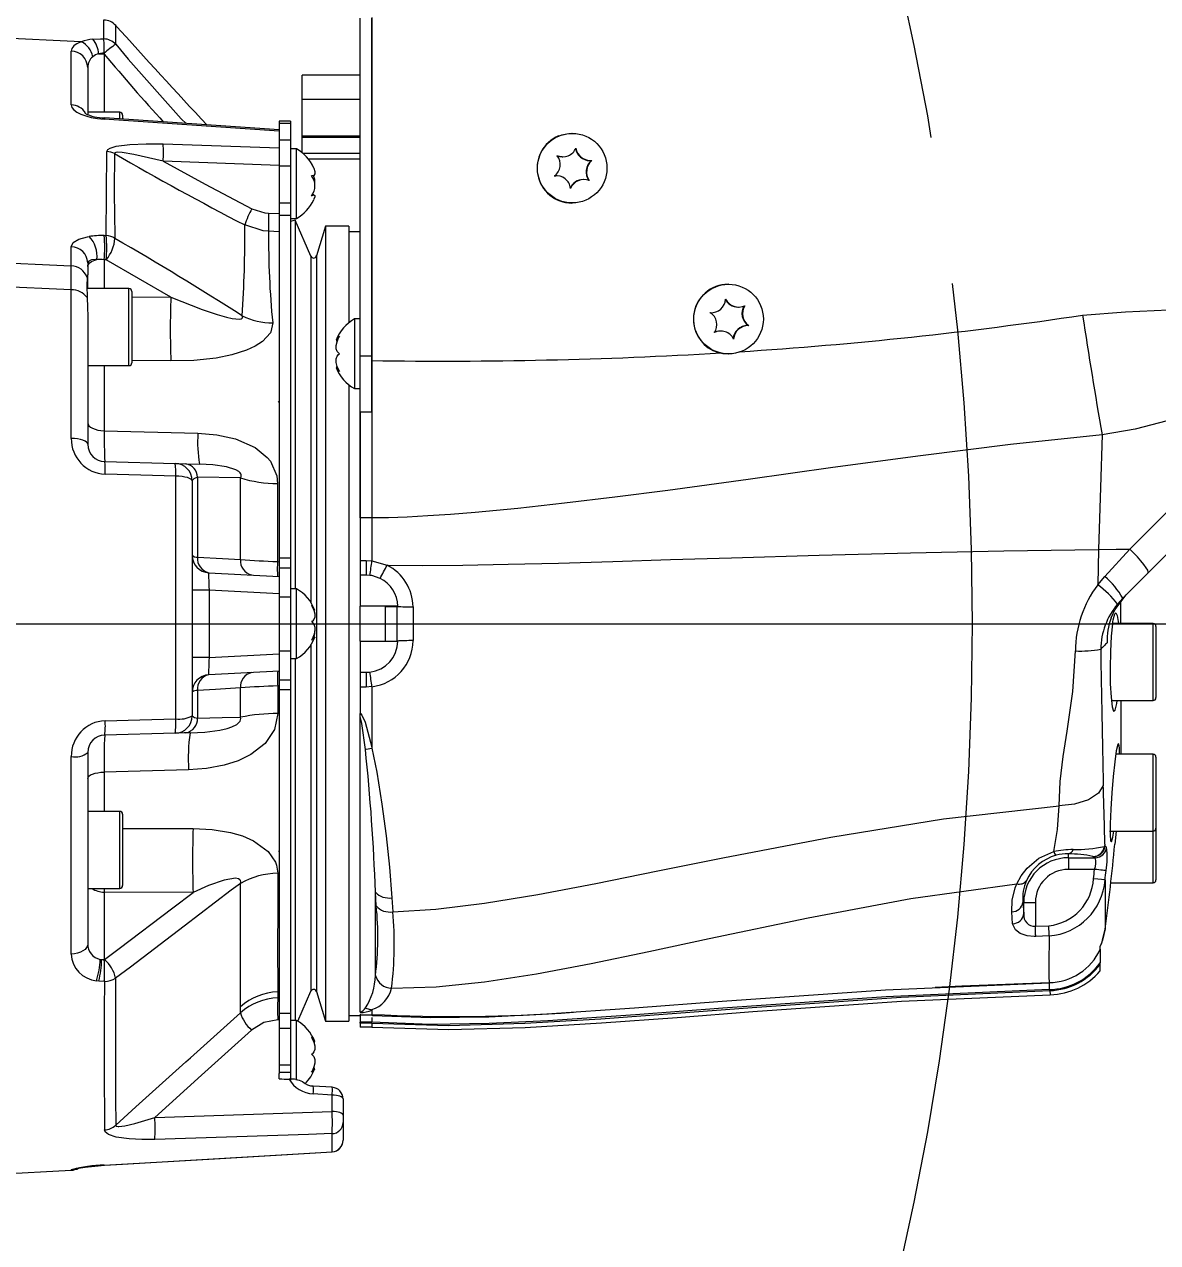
# Model space of a CAD drawing. Header units: millimetres. Extents: x 20 to 768, y 29 to 540.
# Drawn here: x 644.69 to 664.21, y 367.54 to 388.52 of the extents above; entities that cross this region are included whole.
import ezdxf

# ---------------------------------------------------------------- set-up
doc = ezdxf.new("R2010")
doc.units = ezdxf.units.MM
doc.linetypes.add('CENTERX2', pattern=[20.32, 12.7, -2.54, 2.54, -2.54])
doc.styles.add('SLDTEXTSTYLE0', font='TXT', dxfattribs={"width": 0.605})
doc.dimstyles.new('SLDDIMSTYLE1', dxfattribs={"dimtxt": 3.5, "dimasz": 3.5, "dimexe": 0, "dimexo": 0.0625, "dimgap": 0.875, "dimtad": 1, "dimtoh": 1, "dimdec": 4, "dimlfac": 10, "dimzin": 12, "dimdsep": 46, "dimtxsty": 'SLDTEXTSTYLE0', "dimsah": 1, "dimcen": 0.09, "dimadec": 1, "dimazin": 0, "dimtfac": 1, "dimtdec": 3, "dimtofl": 0, "dimtmove": 0, "dimatfit": 3, "dimfxl": 1, "dimfrac": 2, "dimtolj": 1, "dimtzin": 12, "dimarcsym": 0})
doc.dimstyles.new('SLDDIMSTYLE2', dxfattribs={"dimtxt": 3.5, "dimasz": 3.5, "dimexe": 0, "dimexo": 0.0625, "dimgap": 0.875, "dimtad": 1, "dimtoh": 1, "dimlfac": 10, "dimrnd": 1e-09, "dimzin": 12, "dimdsep": 46, "dimtxsty": 'SLDTEXTSTYLE0', "dimsah": 1, "dimcen": 0, "dimadec": 0, "dimazin": 0, "dimtfac": 1, "dimtdec": 3, "dimtofl": 0, "dimtmove": 0, "dimatfit": 3, "dimfxl": 1, "dimfrac": 2, "dimtolj": 1, "dimtzin": 12, "dimarcsym": 0})
doc.dimstyles.new('SLDDIMSTYLE3', dxfattribs={"dimtxt": 3.5, "dimasz": 3.5, "dimexe": 0, "dimexo": 0.0625, "dimgap": 0.875, "dimtad": 1, "dimtoh": 1, "dimlfac": 10, "dimrnd": 1e-09, "dimzin": 12, "dimdsep": 46, "dimtxsty": 'SLDTEXTSTYLE0', "dimsah": 1, "dimcen": 0, "dimadec": 0, "dimazin": 0, "dimtfac": 1, "dimtdec": 3, "dimtofl": 0, "dimtmove": 0, "dimatfit": 3, "dimfxl": 1, "dimfrac": 2, "dimtolj": 1, "dimtzin": 12, "dimarcsym": 0})

# ---------------------------------------------------------------- blocks, each defined once
blk = doc.blocks.new('*D16')
at = {"color": 7, "linetype": 'Continuous', "lineweight": 0, "transparency": 16777216}
for p, q in [((463.857, 404.246), (457.23, 405.414)), ((668.128, 378.198), (768.307, 378.198))]:
    blk.add_line(p, q, dxfattribs=at)
blk.add_arc((611.578, 378.198), 155.229, 0, 170, dxfattribs=at)
for points in [[(458.707, 405.154), (459.883, 408.494), (458.825, 408.693)], [(766.807, 378.198), (767.306, 381.704), (766.229, 381.692)]]:
    blk.add_solid(points, dxfattribs=at)
at = {"color": 7, "linetype": 'Continuous', "lineweight": 0, "transparency": 16777216, "char_height": 3.5, "attachment_point": 1, "rotation": 355, "style": 'SLDTEXTSTYLE0'}
for s, insert in [('170', (620.444, 537.784)), ('%%d', (628.434, 537.075))]:
    blk.add_mtext(s, dxfattribs=dict(at, insert=insert))
blk = doc.blocks.new('*D17')
at = {"color": 7, "linetype": 'Continuous', "lineweight": 0, "transparency": 16777216}
for p, q in [((668.128, 378.198), (767.702, 378.198)), ((463.857, 352.151), (457.826, 351.088))]:
    blk.add_line(p, q, dxfattribs=at)
blk.add_arc((611.578, 378.198), 154.624, 190, 0, dxfattribs=at)
for points in [[(766.202, 378.198), (765.624, 374.705), (766.701, 374.693)], [(459.303, 351.348), (459.421, 347.809), (460.479, 348.008)]]:
    blk.add_solid(points, dxfattribs=at)
at = {"color": 7, "linetype": 'Continuous', "lineweight": 0, "transparency": 16777216, "char_height": 3.5, "attachment_point": 1, "rotation": 5, "style": 'SLDTEXTSTYLE0'}
for s, insert in [('%%d', (627.595, 228.914)), ('170', (619.604, 228.225))]:
    blk.add_mtext(s, dxfattribs=dict(at, insert=insert))
blk = doc.blocks.new('*D18')
at = {"color": 7, "linetype": 'Continuous', "lineweight": 0, "transparency": 16777216}
blk.add_line((701.455, 498.291), (611.578, 378.198), dxfattribs=at)
blk.add_solid([(701.455, 498.291), (698.927, 495.811), (699.789, 495.166)], dxfattribs=at)
at = {"color": 7, "linetype": 'Continuous', "lineweight": 0, "transparency": 16777216, "char_height": 3.5, "attachment_point": 1, "rotation": 53.189, "style": 'SLDTEXTSTYLE0'}
for s, insert in [('1500', (650.717, 438.022)), ('R', (648.641, 435.249))]:
    blk.add_mtext(s, dxfattribs=dict(at, insert=insert))
blk = doc.blocks.new('*D19')
at = {"color": 7, "linetype": 'Continuous', "lineweight": 0, "transparency": 16777216}
for q in [(611.578, 378.198), (656.3, 316.032)]:
    blk.add_line((640.45, 338.064), q, dxfattribs=at)
blk.add_solid([(640.45, 338.064), (642.057, 334.909), (642.931, 335.538)], dxfattribs=at)
at = {"color": 7, "linetype": 'Continuous', "lineweight": 0, "transparency": 16777216, "char_height": 3.5, "attachment_point": 1, "rotation": 305.7305, "style": 'SLDTEXTSTYLE0'}
for s, insert in [('R', (649.988, 332.528)), ('494.4', (652.011, 329.716))]:
    blk.add_mtext(s, dxfattribs=dict(at, insert=insert))
blk = doc.blocks.new('SW_CENTERMARKSYMBOL_3')
at = {"color": 0, "linetype": 'Continuous', "lineweight": 0}
blk.add_line((0.7, 0), (56.55, 0), dxfattribs=at)

msp = doc.modelspace()

# ---------------------------------------------------------------- linework, layer by layer
at = {"color": 7, "linetype": 'Continuous', "lineweight": 15}
for p, q in [((650.474552, 382.81098), (650.474552, 388.632497)), ((650.674552, 388.643302), (650.674552, 382.73315)), ((650.674552, 382.81098), (650.674552, 388.632497)), ((645.665664, 388.224749), (643.878144, 388.312023)), ((645.493845, 387.137364), (645.493845, 388.062902)), ((646.058414, 388.026847), (646.062443, 388.013877)), ((645.778144, 387.7838), (645.778144, 386.969429)), ((650.474552, 387.649929), (649.474553, 387.649929)), ((649.474553, 387.227401), (649.474553, 387.649929)), ((650.474552, 387.227401), (649.474553, 387.227401)), ((649.474553, 386.601697), (649.474553, 387.227401)), ((646.328143, 387.00949), (645.778144, 387.00949)), ((649.074552, 386.704949), (646.067289, 386.911415)), ((646.378142, 386.95949), (646.378142, 386.890073)), ((649.274552, 386.854536), (649.074552, 386.854536)), ((649.074552, 386.854536), (649.074552, 386.823763)), ((649.074552, 386.823763), (649.274552, 386.823763)), ((649.074552, 386.823763), (649.074552, 386.535151)), ((649.274552, 386.854536), (649.274552, 386.823763)), ((649.274552, 386.823763), (649.274552, 386.535151)), ((654.125229, 386.646258), (654.118294, 386.646258)), ((649.074552, 386.535151), (649.274552, 386.535151)), ((649.074552, 386.535151), (649.074552, 386.084533)), ((649.274552, 386.535151), (649.274552, 386.084533)), ((649.474553, 386.601697), (650.474552, 386.601697)), ((649.474553, 386.583382), (649.474553, 386.601697)), ((649.474553, 386.583382), (650.474552, 386.583382)), ((649.474553, 386.312541), (649.474553, 386.583382)), ((646.096862, 384.884405), (646.10717, 386.334083)), ((649.374554, 386.379972), (649.274552, 386.379972)), ((649.374554, 385.179971), (649.374554, 386.379972)), ((649.485675, 386.303364), (650.474552, 386.303364)), ((649.578968, 386.208172), (650.474552, 386.208172)), ((653.954012, 386.241855), (653.963891, 386.241855)), ((649.074552, 386.084533), (649.274552, 386.084533)), ((649.074552, 386.084533), (649.074552, 385.448681)), ((649.274552, 386.084533), (649.274552, 385.448681)), ((653.813374, 385.913404), (653.842622, 385.915128)), ((653.850475, 385.915128), (653.842622, 385.915128)), ((654.328651, 385.850661), (654.318771, 385.850661)), ((649.674905, 385.586553), (649.645079, 385.586553)), ((649.074552, 385.448681), (649.274552, 385.448681)), ((649.074552, 385.448681), (649.074552, 385.239879)), ((649.274552, 385.448681), (649.274552, 385.239879)), ((654.120765, 385.446258), (654.125229, 385.446258)), ((648.895353, 385.272186), (649.078143, 385.264678)), ((649.074552, 385.239879), (649.274552, 385.239879)), ((649.074552, 385.239879), (649.074552, 379.332817)), ((649.274552, 385.239879), (649.274552, 379.332817)), ((649.274552, 385.179971), (649.374554, 385.179971)), ((649.351797, 385.148484), (649.274552, 385.127666)), ((649.623609, 384.528411), (649.351797, 385.148484)), ((649.351797, 385.148484), (649.351797, 385.148428)), ((649.351797, 385.148428), (649.351797, 378.798485)), ((649.078143, 384.951727), (648.895353, 384.959309)), ((649.874553, 385.048484), (649.717218, 384.533866)), ((650.274554, 385.048484), (649.874553, 385.048484)), ((649.874553, 385.048484), (649.874553, 371.348485)), ((650.274554, 385.048484), (650.274554, 385.048428)), ((650.274554, 385.048428), (650.274554, 383.381054)), ((650.474552, 384.948485), (650.274554, 384.948485)), ((646.062443, 384.885361), (646.096862, 384.884405)), ((645.493845, 384.365878), (645.493845, 384.694192)), ((645.778144, 384.41509), (645.778144, 384.20662)), ((646.096862, 384.469293), (646.062443, 384.470249)), ((647.210917, 383.822769), (646.096862, 384.469293)), ((645.778144, 383.971975), (645.778144, 384.20662)), ((645.493845, 383.949392), (643.878144, 384.022706)), ((645.493845, 381.392358), (645.493845, 383.949392)), ((646.488142, 383.971975), (645.764614, 383.971975)), ((646.538142, 383.921975), (646.538142, 382.694975)), ((656.818653, 384.046258), (656.812758, 384.046258)), ((645.778144, 383.4914), (645.778144, 381.290732)), ((656.511581, 383.557111), (656.498751, 383.557442)), ((656.511581, 383.557111), (656.51899, 383.557111)), ((656.982446, 383.652954), (656.992534, 383.652954)), ((650.474552, 383.448484), (650.374553, 383.448484)), ((650.374553, 383.448484), (650.374553, 382.248485)), ((657.155455, 383.335405), (657.148046, 383.335405)), ((650.060118, 383.080129), (650.082323, 383.080129)), ((656.687272, 383.239562), (656.677184, 383.239562)), ((656.811679, 382.846258), (656.818653, 382.846258)), ((645.778144, 382.644975), (646.488142, 382.644975)), ((650.674552, 382.81098), (650.474552, 382.81098)), ((650.474552, 381.848484), (650.474552, 382.81098)), ((650.674552, 381.848484), (650.674552, 382.81098)), ((650.674552, 382.73315), (650.674552, 381.848484)), ((650.082595, 382.61684), (650.060118, 382.61684)), ((650.274554, 382.315915), (650.274554, 371.348485)), ((650.374553, 382.248485), (650.474552, 382.248485)), ((649.074552, 382.013759), (649.067766, 382.031298)), ((663.735873, 379.484105), (666.384286, 382.137231)), ((650.474552, 380.022177), (650.474552, 381.848484)), ((650.474552, 381.848484), (650.674552, 381.848484)), ((650.474552, 381.848484), (650.474552, 380.022177)), ((650.674552, 381.848483), (650.674552, 380.022177)), ((666.689045, 381.712974), (664.049203, 379.073133)), ((646.062443, 381.521648), (647.676075, 381.479717)), ((646.07029, 380.990834), (647.285995, 380.959)), ((647.468025, 380.954233), (647.702235, 380.9481)), ((647.293845, 376.56021), (647.293845, 380.740817)), ((647.578144, 380.659103), (647.578144, 376.612866)), ((648.408765, 380.710341), (647.669158, 380.723021)), ((650.674552, 380.022177), (650.474552, 380.022177)), ((650.474552, 380.022177), (650.474552, 379.28867)), ((650.674552, 380.022177), (650.674552, 379.282625)), ((663.195128, 379.478832), (663.18031, 378.866547)), ((663.30126, 379.011438), (663.73694, 379.483087)), ((649.049959, 379.268987), (649.078143, 379.267562)), ((649.074552, 379.332817), (649.274552, 379.332817)), ((649.074552, 379.332817), (649.074552, 379.164207)), ((649.274552, 379.332817), (649.274552, 379.164207)), ((650.474552, 379.28867), (650.574553, 379.28867)), ((650.474552, 379.28867), (650.474552, 379.035627)), ((650.574553, 379.28867), (650.574553, 379.035627)), ((650.574553, 379.28867), (650.674552, 379.282651)), ((647.862444, 379.077919), (649.074552, 379.014395)), ((649.074552, 379.164207), (649.274552, 379.164207)), ((649.074552, 379.164207), (649.074552, 378.664207)), ((649.274552, 379.164207), (649.274552, 378.664207)), ((664.049203, 379.073134), (663.612259, 378.636193)), ((650.574553, 379.035627), (650.474552, 379.035627)), ((650.474552, 379.035627), (650.474552, 378.498485)), ((650.640178, 379.03169), (650.574553, 379.035627)), ((663.18031, 378.866547), (663.30126, 379.011438)), ((647.870291, 378.777508), (647.578144, 378.777508)), ((647.870291, 378.777508), (647.870291, 377.619461)), ((649.074552, 378.664207), (649.074552, 377.732762)), ((649.074552, 378.664207), (649.274552, 378.664207)), ((649.374554, 378.798485), (649.274552, 378.798485)), ((649.274552, 378.664207), (649.274552, 377.732762)), ((649.374554, 377.598485), (649.374554, 378.798485)), ((650.474552, 377.898485), (650.474552, 378.498485)), ((650.909183, 378.498485), (650.474552, 378.498485)), ((650.909192, 378.496812), (650.909183, 378.498485)), ((651.101789, 378.498485), (650.909183, 378.498485)), ((651.101789, 378.498485), (651.101789, 378.497481)), ((651.101789, 378.498485), (651.122639, 378.498485)), ((651.382643, 378.488484), (651.382882, 377.907096)), ((663.612259, 378.636193), (663.521988, 378.536493)), ((663.57863, 378.198485), (663.580382, 378.575288)), ((663.359911, 378.198485), (663.436419, 378.198485)), ((664.13455, 378.202121), (663.436967, 378.202121)), ((664.184553, 378.152121), (664.184553, 376.925121)), ((649.688819, 377.969686), (649.659974, 377.969686)), ((650.474552, 377.898485), (650.909332, 377.898485)), ((650.474552, 377.898485), (650.474552, 377.361342)), ((650.909332, 377.898485), (650.909341, 377.899966)), ((650.909332, 377.898485), (651.101777, 377.898485)), ((650.909341, 377.899966), (651.101777, 377.899374)), ((651.101777, 377.899374), (651.101777, 377.898485)), ((647.870291, 377.619461), (647.578144, 377.619461)), ((649.074552, 377.732762), (649.274552, 377.732762)), ((649.074552, 377.732762), (649.074552, 377.232762)), ((649.274552, 377.732762), (649.274552, 377.232762)), ((649.274552, 377.598485), (649.374554, 377.598485)), ((649.351797, 377.598485), (649.351797, 371.364562)), ((649.074552, 377.382574), (647.862444, 377.31905)), ((649.074552, 377.232762), (649.274552, 377.232762)), ((649.074552, 377.232762), (649.074552, 377.064152)), ((649.274552, 377.232762), (649.274552, 377.064152)), ((650.474552, 377.361342), (650.574553, 377.361342)), ((650.474552, 377.361342), (650.474552, 377.108299)), ((650.574553, 377.361342), (650.640175, 377.365278)), ((650.574553, 377.361342), (650.574553, 377.108299)), ((648.409748, 376.588569), (648.410201, 377.09148)), ((649.052146, 377.128092), (649.051738, 376.650144)), ((649.078143, 377.129407), (649.052146, 377.128092)), ((649.074552, 377.064152), (649.274552, 377.064152)), ((649.074552, 377.064152), (649.074552, 371.488039)), ((649.274552, 377.064152), (649.274552, 371.488039)), ((650.574553, 377.108299), (650.474552, 377.108299)), ((650.474552, 377.108299), (650.474552, 376.650882)), ((650.674552, 377.114318), (650.574553, 377.108299)), ((650.674552, 377.114288), (650.674552, 376.06952)), ((663.416535, 376.875121), (664.13455, 376.875121)), ((663.57863, 376.875121), (663.57863, 375.951016)), ((650.474552, 376.597549), (650.474552, 376.650882)), ((650.474552, 371.505595), (650.474552, 376.597549)), ((647.285995, 376.312969), (646.07029, 376.281135)), ((647.542236, 376.319679), (647.467947, 376.317734)), ((645.493845, 372.504136), (645.493845, 375.908368)), ((645.778144, 375.981237), (645.778144, 374.274745)), ((650.674552, 376.06952), (650.674466, 376.052604)), ((664.13455, 375.951016), (663.492799, 375.951016)), ((664.184553, 375.901016), (664.184553, 374.674016)), ((647.516075, 375.678978), (646.062443, 375.642233)), ((646.328143, 374.965371), (645.778144, 374.965371)), ((646.378142, 374.915371), (646.378142, 373.688371)), ((664.184553, 374.674016), (664.184553, 373.784984)), ((663.384551, 374.624016), (664.13455, 374.624016)), ((663.497389, 374.624016), (663.475871, 374.398485)), ((649.074552, 374.267859), (649.078143, 374.288317)), ((662.674553, 374.166491), (662.674553, 374.232593)), ((663.30486, 374.400858), (663.295859, 374.361294)), ((663.30486, 374.400858), (663.304973, 374.365401)), ((662.674553, 374.166491), (663.136542, 374.166491)), ((662.674553, 374.166491), (662.674553, 373.966765)), ((663.106776, 374.184846), (663.099444, 374.188383)), ((663.126368, 373.966765), (662.674553, 373.966765)), ((645.774851, 373.63837), (646.328143, 373.63837)), ((663.406945, 373.734984), (664.13455, 373.734984)), ((645.778144, 373.571244), (645.778144, 372.685326)), ((646.062443, 373.574427), (646.062443, 372.411407)), ((647.594011, 373.568578), (646.062443, 373.574427)), ((650.734133, 372.136226), (650.734133, 373.574566)), ((650.748444, 373.339652), (650.734133, 373.574566)), ((661.906547, 373.398484), (661.891342, 373.398484)), ((661.891342, 373.398484), (661.906547, 373.197985)), ((661.906547, 373.197985), (661.906547, 373.398484)), ((661.906547, 373.398484), (662.10627, 373.398484)), ((662.10627, 373.398484), (662.10627, 372.985462)), ((651.033923, 373.236927), (651.033941, 373.236928)), ((661.715037, 373.030605), (661.700482, 373.237632)), ((662.10627, 372.985462), (662.338835, 372.993215)), ((662.344247, 372.818927), (662.112487, 372.811001)), ((663.309694, 372.940824), (663.264555, 372.747328)), ((663.264555, 372.74564), (663.309121, 372.937158)), ((663.224554, 372.592036), (663.224554, 372.641216)), ((663.224554, 372.592036), (663.224554, 372.356778)), ((645.994747, 372.416363), (646.015561, 372.413219)), ((646.015561, 372.413219), (646.062443, 372.411407)), ((646.062443, 372.411407), (646.064979, 372.411414)), ((663.224554, 372.331585), (663.224554, 372.356778)), ((650.734133, 372.136226), (650.734461, 372.137521)), ((663.224554, 372.215932), (663.224554, 372.331585)), ((645.968679, 372.040174), (645.927048, 372.046717)), ((646.062443, 372.034349), (645.968679, 372.040174)), ((646.064979, 372.034353), (646.062443, 372.034349)), ((649.053574, 371.752296), (649.078143, 371.753061)), ((649.39698, 371.351557), (649.623609, 371.868558)), ((649.717218, 371.863103), (649.874553, 371.348485)), ((651.013247, 371.919321), (651.013276, 371.91932)), ((662.355894, 371.877298), (662.3631, 371.804861)), ((648.409251, 371.495892), (648.40869, 371.600053)), ((650.664905, 371.548944), (650.674552, 371.551928)), ((650.674552, 371.543374), (650.674552, 371.466639)), ((649.078143, 371.376783), (649.053574, 371.376036)), ((649.074552, 371.488039), (649.274552, 371.488039)), ((649.074552, 371.488039), (649.074552, 371.233088)), ((649.274552, 371.488039), (649.274552, 371.233088)), ((649.374554, 371.364562), (649.274552, 371.364562)), ((649.374554, 370.334227), (649.374554, 371.364562)), ((649.874553, 371.348485), (650.274554, 371.348485)), ((650.274554, 371.448484), (650.474552, 371.448484)), ((650.474552, 371.471556), (650.474552, 371.452219)), ((650.474552, 371.448484), (650.474552, 371.452219)), ((650.674552, 371.452219), (650.474552, 371.452219)), ((650.474552, 371.452219), (650.474552, 371.331935)), ((650.674552, 371.331935), (650.474552, 371.331935)), ((650.474552, 371.318494), (650.474552, 371.331935)), ((650.674552, 371.318494), (650.474552, 371.318494)), ((650.474552, 371.318494), (650.474552, 371.2457)), ((650.674552, 371.41721), (650.674552, 371.331935)), ((650.674552, 371.318494), (650.674552, 371.2457)), ((649.074552, 371.233088), (649.274552, 371.233088)), ((649.074552, 371.233088), (649.074552, 370.60023)), ((649.274552, 371.233088), (649.274552, 370.60023)), ((650.674552, 371.2457), (650.474552, 371.2457)), ((649.670801, 370.995522), (649.688906, 370.995522)), ((649.074552, 370.60023), (649.274552, 370.60023)), ((649.074552, 370.60023), (649.074552, 370.471368)), ((649.074552, 370.471368), (649.274552, 370.471368)), ((649.074552, 370.471368), (649.074552, 370.450427)), ((649.274552, 370.60023), (649.274552, 370.471368)), ((649.274552, 370.471368), (649.274552, 370.33559)), ((649.688906, 370.533604), (649.663306, 370.533604)), ((649.078143, 370.355813), (649.078143, 370.450365)), ((649.98861, 370.076852), (649.662441, 370.098164)), ((649.991203, 370.211936), (649.665043, 370.233089)), ((649.98861, 369.797553), (649.98861, 370.076852)), ((650.178144, 370.011828), (650.178144, 369.732529)), ((646.93307, 369.69396), (649.98861, 369.797553)), ((650.178144, 369.732529), (650.178144, 369.604446)), ((649.98861, 369.100818), (649.98861, 369.413305)), ((650.178144, 369.604446), (650.178144, 369.298758)), ((649.989838, 369.102287), (649.98861, 369.100818)), ((643.878144, 368.698485), (645.493845, 368.78316))]:
    msp.add_line(p, q, dxfattribs=at)
at = {"color": 8, "linetype": 'Continuous', "lineweight": 15}
for p, q in [((646.062443, 388.013877), (646.062443, 387.00949)), ((649.074552, 386.684422), (646.062443, 386.891221)), ((646.328143, 386.893506), (646.328143, 387.00949)), ((647.078154, 386.464917), (649.074552, 386.395423)), ((649.074552, 386.095423), (647.078154, 386.164917)), ((649.623609, 384.528411), (649.623609, 384.528359)), ((649.623609, 384.528359), (649.623609, 378.564874)), ((649.717218, 384.533866), (649.717218, 371.863103)), ((646.062443, 384.470249), (646.062443, 383.971975)), ((646.488142, 382.644975), (646.488142, 383.971975)), ((646.538142, 383.827549), (647.210917, 383.822769)), ((646.062443, 382.644975), (646.062443, 381.521648)), ((647.210917, 382.72585), (646.538142, 382.732846)), ((649.074552, 378.714395), (647.870291, 378.777508)), ((664.13455, 376.875121), (664.13455, 378.202121)), ((649.623609, 377.832095), (649.623609, 371.868558)), ((647.870291, 377.619461), (649.074552, 377.682574)), ((664.13455, 374.624016), (664.13455, 375.951016)), ((646.062443, 375.642233), (646.062443, 374.965371)), ((646.328143, 373.63837), (646.328143, 374.965371)), ((646.378142, 374.672356), (647.594011, 374.672248)), ((664.13455, 373.734984), (664.13455, 374.624016)), ((646.061898, 373.63837), (646.062443, 373.574427)), ((645.493845, 368.78316), (645.493845, 368.792267)), ((646.062443, 368.869521), (646.064121, 368.867808))]:
    msp.add_line(p, q, dxfattribs=at)
at = {"color": 8, "linetype": 'Continuous', "lineweight": 15, "flags": 128}
for points in [[(646.054387, 388.274885), (646.054221, 388.414721), (646.054283, 388.51672), (646.054489, 388.579987), (646.054766, 388.601414), (646.054766, 388.601349)], [(646.475941, 387.923946), (646.475947, 387.923942), (647.387764, 386.899513), (647.472206, 386.814959)], [(646.067289, 386.911415), (646.065382, 386.907181), (646.062443, 386.891221)], [(645.493845, 368.792267), (645.550084, 368.800601), (645.601815, 368.818508)]]:
    msp.add_lwpolyline(points, dxfattribs=at)
at = {"color": 7, "linetype": 'Continuous', "lineweight": 15, "flags": 128}
for points in [[(646.261177, 388.50326), (646.26118, 388.503482), (646.261192, 388.502035)], [(645.868245, 388.268977), (645.999664, 388.275691), (646.054387, 388.274885)], [(646.261192, 388.182128), (646.475938, 387.923951), (646.475941, 387.923946)], [(646.058414, 388.026847), (646.031052, 388.027463), (645.965344, 388.016135)], [(653.891057, 386.601352), (654.035905, 386.640553), (654.118255, 386.646258)], [(646.10717, 386.334083), (646.122161, 386.366499), (646.165118, 386.394011), (646.270091, 386.426236), (646.50395, 386.457562), (646.787039, 386.469148), (647.078154, 386.464917)], [(647.078154, 386.164917), (646.572435, 386.283578), (646.371031, 386.315942), (646.283096, 386.320111), (646.259407, 386.31711), (646.248934, 386.31363), (646.240506, 386.306341), (646.239856, 386.298331)], [(653.954012, 386.241855), (653.906373, 386.246459), (653.860107, 386.260254)], [(647.078154, 386.164917), (647.799147, 385.772888), (648.607418, 385.348333)], [(649.669883, 386.060614), (649.649823, 386.100675), (649.633822, 386.127348)], [(649.633822, 386.127348), (649.673617, 386.044658), (649.68876, 385.989534), (649.689192, 385.946685), (649.675882, 385.922332), (649.649823, 385.914549), (649.633822, 385.916621)], [(649.633822, 385.569244), (649.67362, 385.586485), (649.68876, 385.578668), (649.689192, 385.551688), (649.675879, 385.511301), (649.670282, 385.500124)], [(648.607418, 385.348333), (648.82766, 385.278302), (648.895353, 385.272186)], [(648.895353, 384.959309), (648.798675, 384.968422), (648.484072, 385.068862)], [(645.493845, 384.694192), (645.527712, 384.764802), (645.625323, 384.82415), (645.77598, 384.86583), (645.803956, 384.870517)], [(643.878144, 384.436241), (644.873298, 384.392897), (645.493845, 384.365878)], [(645.493845, 383.949392), (645.494435, 384.202255), (645.493845, 384.365878)], [(645.933199, 384.472169), (645.91921, 384.473201), (645.843882, 384.468416), (645.795077, 384.44698), (645.778144, 384.41509)], [(645.778144, 384.352923), (645.780805, 384.371027), (645.788744, 384.388809), (645.801819, 384.405955), (645.819798, 384.42216), (645.842365, 384.437135), (645.869112, 384.450617), (645.89957, 384.462364), (645.933199, 384.472169)], [(645.766476, 384.163958), (645.763979, 384.023368), (645.76653, 383.816891)], [(645.776257, 384.201453), (645.767308, 384.175043), (645.766476, 384.163958)], [(645.76653, 383.816891), (645.773143, 383.652334), (645.778144, 383.4914)], [(647.210917, 383.822769), (647.750697, 383.612155), (648.007906, 383.525684), (648.167423, 383.480763), (648.267794, 383.458793), (648.332277, 383.449456), (648.395226, 383.44811), (648.420355, 383.452901), (648.43762, 383.462256), (648.444525, 383.472558), (648.445607, 383.485868), (648.440457, 383.502058)], [(662.920082, 383.514153), (663.658846, 383.572449), (664.399481, 383.603815), (665.135539, 383.644186), (665.868509, 383.664425), (666.331792, 383.624359), (666.793287, 383.569137), (667.250508, 383.514542), (667.702043, 383.468979), (668.141812, 383.48119)], [(648.96591, 383.381249), (648.935047, 383.229421), (648.9263, 383.21283), (648.789612, 383.061559), (648.66111, 382.97892), (648.514784, 382.911293), (648.259816, 382.830199), (647.98972, 382.776025), (647.603241, 382.735063), (647.210917, 382.72585)], [(650.115285, 382.848485), (650.075487, 382.886218), (650.060347, 382.933498), (650.059915, 382.994208), (650.073228, 383.057423), (650.099284, 383.122465), (650.115285, 383.151593)], [(650.115285, 383.151593), (650.07549, 383.102329), (650.060347, 383.08291), (650.060118, 383.082614)], [(650.115285, 382.545376), (650.075487, 382.632376), (650.060347, 382.699073), (650.059915, 382.760343), (650.073228, 382.806459), (650.099284, 382.838835), (650.115285, 382.848485)], [(650.060118, 382.614355), (650.059915, 382.61462), (650.073225, 382.597522), (650.099281, 382.564857), (650.115285, 382.545376)], [(666.540724, 382.285526), (666.021866, 382.080035), (665.480167, 381.944879), (664.931262, 381.819317), (664.378214, 381.69318), (663.825119, 381.553033), (663.256461, 381.453409)], [(645.778144, 381.662157), (645.783532, 381.635611), (645.7995, 381.610019), (645.825479, 381.586299), (645.860529, 381.565304), (645.9034, 381.547788), (645.952544, 381.534379), (646.006203, 381.52556), (646.062443, 381.521648)], [(645.778144, 381.290732), (645.772756, 381.309932), (645.756784, 381.328442), (645.730809, 381.345598), (645.695755, 381.360783), (645.652888, 381.373452), (645.603741, 381.38315), (645.550084, 381.389528), (645.493845, 381.392358)], [(647.676075, 381.479717), (648.00424, 381.453152), (648.324961, 381.383624), (648.665753, 381.234325), (648.87245, 381.064423), (648.925245, 380.998586), (649.036605, 380.744097), (649.04942, 380.6136)], [(663.256461, 381.453409), (661.680556, 381.285813), (660.127935, 381.093522), (658.61511, 380.889299), (657.158596, 380.68591), (655.77491, 380.49612), (654.858834, 380.377837), (653.99476, 380.273951), (653.190676, 380.18606), (652.454514, 380.115829), (652.030182, 380.081408), (651.638106, 380.054703), (651.280365, 380.03587), (650.95895, 380.025038), (650.674552, 380.022177)], [(663.256461, 381.453409), (663.228733, 380.544546), (663.195128, 379.478832)], [(647.285995, 380.959), (647.287748, 380.958954), (647.336549, 380.957676), (647.468025, 380.954233)], [(648.408765, 380.710341), (648.419729, 380.736634), (648.421479, 380.761191), (648.415998, 380.781606), (648.404238, 380.800948), (648.381296, 380.823381), (648.332647, 380.852656), (648.167628, 380.903452), (647.932279, 380.936522), (647.702235, 380.9481)], [(647.293845, 380.740817), (646.694714, 380.756741), (646.078137, 380.773128)], [(647.578144, 380.659103), (647.572756, 380.674541), (647.556785, 380.689424), (647.530809, 380.703218), (647.495756, 380.715428), (647.452885, 380.725615), (647.403741, 380.733413), (647.350085, 380.738541), (647.293845, 380.740817)], [(647.669158, 380.723021), (647.60342, 380.695374), (647.579018, 380.666033), (647.578144, 380.659103)], [(647.669158, 380.723021), (647.669137, 380.015527), (647.669107, 379.346026)], [(648.408717, 379.305414), (648.40861, 380.013549), (648.408765, 380.710341)], [(649.04942, 380.6136), (649.049533, 379.953533), (649.049959, 379.268987)], [(650.934899, 379.204653), (651.539159, 379.201094), (652.238766, 379.207692), (653.025192, 379.222793), (653.889907, 379.244743), (654.824376, 379.271907), (655.820066, 379.302664), (656.868443, 379.335394), (658.380318, 379.380643), (659.953487, 379.422369), (661.565805, 379.456462), (663.195128, 379.478832)], [(663.195128, 379.478832), (663.497818, 379.4814), (663.735891, 379.48308)], [(664.049203, 379.073134), (664.052707, 379.088838), (664.042789, 379.118504), (664.01763, 379.162534), (663.977415, 379.219185), (663.924647, 379.284609), (663.863665, 379.353667), (663.799554, 379.421188), (663.73694, 379.483087)], [(647.669107, 379.346026), (648.099053, 379.322444), (648.408717, 379.305414)], [(650.674552, 379.2826), (650.674558, 379.282599), (650.934893, 379.204656), (650.934899, 379.204653)], [(650.934899, 379.204653), (650.934878, 379.204647), (650.934857, 379.204641)], [(650.81414, 378.980344), (650.671238, 379.027031), (650.640151, 379.031694)], [(663.413322, 378.298903), (663.478393, 378.439307), (663.67336, 378.697293)], [(649.633822, 378.518799), (649.67362, 378.43159), (649.68876, 378.367033), (649.689192, 378.309895), (649.675879, 378.269086), (649.649823, 378.243025), (649.633822, 378.236479)], [(650.909192, 378.496812), (650.941497, 378.496924), (650.972954, 378.497034), (651.002732, 378.497137), (651.030058, 378.497232), (651.05421, 378.497316), (651.07455, 378.497386), (651.090551, 378.497442), (651.101789, 378.497481)], [(650.909341, 377.899966), (650.909779, 378.198143), (650.909192, 378.496812)], [(651.101789, 378.497481), (651.101759, 378.198194), (651.101777, 377.899374)], [(649.633822, 378.236479), (649.67362, 378.190428), (649.68876, 378.13803), (649.689192, 378.073804), (649.675879, 378.009144), (649.649823, 377.944504), (649.633822, 377.916164)], [(663.436419, 378.198485), (663.446117, 378.263038), (663.473112, 378.369399), (663.490409, 378.388621), (663.515902, 378.340482), (663.536847, 378.201265), (663.537127, 378.198485)], [(649.674124, 377.967526), (649.68876, 378.029936), (649.689088, 378.073297)], [(663.436419, 378.198485), (663.415152, 377.984019), (663.400698, 377.718882), (663.394755, 377.433987), (663.397926, 377.161659), (663.409806, 376.931781), (663.429076, 376.769503), (663.453639, 376.693119), (663.480783, 376.712005), (663.507414, 376.82485), (663.513381, 376.875121)], [(649.633822, 377.916164), (649.673617, 377.957321), (649.68876, 377.969481), (649.689144, 377.963195)], [(663.342864, 377.869907), (663.330019, 377.857063), (663.31693, 377.84397), (663.303584, 377.830629), (663.29, 377.81704), (663.27616, 377.803204), (663.262076, 377.789119), (663.247747, 377.774788), (663.233167, 377.760209)], [(662.51694, 375.059046), (662.534935, 375.47886), (662.58595, 375.908269), (662.654031, 376.350179), (662.752617, 377.033767), (662.797201, 377.729305)], [(648.410201, 377.09148), (647.979793, 377.06772), (647.669095, 377.050666)], [(647.669095, 377.050666), (647.669104, 376.826538), (647.669119, 376.573286)], [(646.078137, 376.527695), (646.67722, 376.543717), (647.293845, 376.56021)], [(649.051738, 376.650144), (648.995492, 376.375254), (648.833898, 376.133327), (648.590514, 375.943031), (648.368103, 375.835369), (648.131532, 375.75964), (647.826165, 375.702075), (647.516075, 375.678978)], [(647.542236, 376.319679), (647.796488, 376.332862), (648.054099, 376.366741), (648.180637, 376.395536), (648.262495, 376.422431), (648.346794, 376.464454), (648.377449, 376.488318), (648.402778, 376.519559), (648.412112, 376.542627), (648.414216, 376.566484), (648.409748, 376.588569)], [(647.669119, 376.573286), (648.096007, 376.582209), (648.409748, 376.588569)], [(650.474552, 376.650882), (650.475532, 376.650113), (650.500238, 376.622825), (650.558916, 376.500729), (650.674552, 376.06952)], [(650.562221, 376.034295), (650.502119, 376.480972), (650.474552, 376.597549)], [(647.467947, 376.317734), (647.441706, 376.317046), (647.331506, 376.314161), (647.285995, 376.312969)], [(663.555777, 375.951016), (663.55446, 376.052576), (663.543541, 376.131895), (663.525063, 376.116882), (663.501007, 376.008799), (663.474024, 375.818934), (663.44716, 375.56822), (663.423521, 375.285328), (663.40586, 375.003065), (663.396174, 374.753805), (663.395477, 374.56532), (663.403774, 374.457961), (663.420123, 374.443221), (663.442749, 374.522999), (663.458801, 374.624016)], [(650.562221, 376.034295), (650.57489, 376.035788), (650.674466, 376.052604)], [(650.674466, 376.052604), (650.674552, 376.052214), (650.674552, 376.052208)], [(650.674552, 376.052208), (650.674555, 376.052202), (650.756899, 375.640958), (650.847936, 375.087873), (650.921178, 374.544253), (650.97943, 374.002898), (651.019451, 373.477045)], [(645.778144, 375.53415), (645.783532, 375.55457), (645.7995, 375.574256), (645.825479, 375.592502), (645.860529, 375.608652), (645.9034, 375.622126), (645.952544, 375.63244), (646.006203, 375.639224), (646.062443, 375.642233)], [(663.277555, 375.409895), (663.196212, 375.279727), (663.022149, 375.16447), (662.779743, 375.087557), (662.517208, 375.059053)], [(651.033941, 373.236928), (651.776213, 373.279357), (652.613116, 373.382902), (653.535429, 373.535518), (654.533932, 373.725177), (655.599395, 373.93991), (656.722585, 374.167762), (658.58202, 374.523576), (660.525418, 374.835991), (662.517071, 375.059042)], [(662.42258, 374.273147), (662.488401, 374.65555), (662.517208, 375.059053)], [(647.594011, 374.672248), (647.920379, 374.655822), (648.239437, 374.601949), (648.44192, 374.54182), (648.631519, 374.458896), (648.885629, 374.273482), (649.010498, 374.091109), (649.030558, 374.037026), (649.0515, 373.899835)], [(661.788226, 373.719545), (661.788226, 373.719549), (661.861539, 373.855476), (661.962754, 373.987862), (662.163538, 374.157584), (662.42314, 374.273556)], [(663.295836, 374.361187), (663.295836, 374.361187), (663.304973, 374.365402), (663.304973, 374.365402)], [(648.408369, 373.725179), (648.413107, 373.750127), (648.409403, 373.773092), (648.398784, 373.788729), (648.375193, 373.803096), (648.32131, 373.812101), (648.127661, 373.780892), (647.860256, 373.687402), (647.594011, 373.568578)], [(649.0515, 373.899835), (649.051902, 373.507905), (649.051157, 373.139909), (649.050266, 372.764235), (649.050144, 372.426053), (649.051229, 372.119791), (649.052886, 371.857932)], [(663.324666, 373.945501), (663.318426, 373.94617), (663.305498, 373.947556), (663.286323, 373.949612), (663.261581, 373.952265), (663.23213, 373.955424), (663.19899, 373.958978), (663.163323, 373.962802), (663.126368, 373.966765)], [(648.408369, 373.725179), (648.25168, 373.605835), (647.439576, 372.987551), (646.513206, 372.283165), (646.258855, 372.089958)], [(651.013276, 371.91932), (651.782179, 371.942919), (652.615634, 372.029325), (653.50819, 372.167092), (654.454396, 372.344785), (655.448798, 372.551037), (656.485933, 372.774522), (658.188922, 373.133286), (659.962774, 373.462732), (661.78642, 373.719343)], [(661.700482, 373.237632), (661.706758, 373.435677), (661.758572, 373.650019), (661.78642, 373.719339), (661.78642, 373.719343)], [(661.78642, 373.719343), (661.787802, 373.719351), (661.788112, 373.719307)], [(661.788112, 373.719307), (661.78822, 373.719541), (661.788226, 373.719545)], [(663.307, 373.783905), (663.287831, 373.786048), (663.243908, 373.790947), (663.181305, 373.797926), (663.108677, 373.806022)], [(663.306803, 373.782382), (663.308001, 373.39322), (663.308853, 373.109853), (663.30933, 372.93809)], [(646.064979, 372.411414), (646.319396, 372.603883), (647.246081, 373.305195), (647.594011, 373.568578)], [(651.019451, 373.477045), (651.033923, 373.236932), (651.033923, 373.236927)], [(662.112487, 372.811001), (662.087715, 372.810538), (661.96245, 372.822355), (661.843372, 372.862176), (661.761821, 372.923201), (661.715037, 373.030605)], [(662.112487, 372.811001), (662.111968, 372.825431), (662.111354, 372.842672), (662.110651, 372.862421), (662.10987, 372.884331), (662.10903, 372.908017), (662.108136, 372.933064), (662.107212, 372.959031), (662.10627, 372.985462)], [(662.344247, 372.818927), (662.343264, 372.850617), (662.341971, 372.892244), (662.340463, 372.940907), (662.338835, 372.993215)], [(645.778144, 372.685326), (645.772756, 372.651095), (645.756784, 372.618093), (645.730809, 372.587506), (645.695755, 372.560432), (645.652888, 372.537844), (645.603741, 372.520554), (645.550084, 372.509182), (645.493845, 372.504136)], [(650.674552, 371.452229), (650.674558, 371.452228), (650.683347, 371.451579), (651.684994, 371.412675), (652.688414, 371.428386), (653.690753, 371.476885), (655.20199, 371.578161), (656.712252, 371.693916), (659.524793, 371.892163), (662.343169, 372.014455)], [(662.345505, 372.013116), (660.841453, 371.95593), (660.381794, 371.929349)], [(649.052886, 371.857932), (649.053568, 371.753597), (649.053574, 371.752296)], [(662.34594, 371.894647), (659.532804, 371.772657), (656.721428, 371.574515), (655.213863, 371.458923), (653.705332, 371.357657), (652.695209, 371.308644), (651.683987, 371.292747), (650.674552, 371.331935)], [(650.674552, 371.318494), (651.993272, 371.279286), (653.307709, 371.317145), (654.617927, 371.393919), (655.924598, 371.489044), (657.229388, 371.588822), (659.791598, 371.765787), (662.355894, 371.877298)], [(650.674552, 371.2457), (651.997838, 371.206785), (653.316051, 371.244898), (654.628501, 371.321849), (655.935797, 371.41706), (657.240263, 371.516845), (659.800902, 371.693645), (662.3631, 371.804861)], [(651.013276, 371.91932), (651.013276, 371.919318), (651.012904, 371.917974)], [(650.565777, 371.579147), (650.570134, 371.576928), (650.664905, 371.548944)], [(650.664905, 371.548944), (650.666786, 371.548691), (650.668738, 371.548297), (650.671107, 371.547529), (650.674242, 371.544927), (650.674579, 371.54339)], [(646.260247, 369.558516), (646.609173, 369.873448), (647.469074, 370.649058), (647.546745, 370.719069), (648.409251, 371.495892)], [(649.053574, 371.376036), (648.810402, 371.326407), (648.602537, 371.198432)], [(648.602537, 371.198432), (647.740215, 370.421856), (646.93307, 369.69396)], [(649.633822, 371.076574), (649.67362, 370.989341), (649.68876, 370.923598), (649.689192, 370.864267), (649.675879, 370.820691), (649.649823, 370.791369), (649.633822, 370.78323)], [(649.633822, 370.78323), (649.67362, 370.741354), (649.68876, 370.69149), (649.689192, 370.628962), (649.675879, 370.564944), (649.649823, 370.500003), (649.633822, 370.471219)], [(649.633822, 370.471219), (649.673617, 370.516573), (649.68876, 370.532454), (649.689064, 370.530205)], [(650.178144, 370.011828), (650.174553, 370.024113), (650.163904, 370.035956), (650.146586, 370.046933), (650.123218, 370.056649), (650.094638, 370.064755), (650.061876, 370.070961), (650.026104, 370.075041), (649.98861, 370.076852)], [(646.260247, 369.558516), (646.267698, 369.545984), (646.269817, 369.544716), (646.304965, 369.537878), (646.315813, 369.537781), (646.417162, 369.549624), (646.591488, 369.589648), (646.93307, 369.69396)], [(650.178144, 369.732529), (650.174553, 369.744814), (650.163904, 369.756657), (650.146586, 369.767634), (650.123218, 369.77735), (650.094638, 369.785457), (650.061876, 369.791661), (650.026104, 369.795743), (649.98861, 369.797553)], [(646.93307, 369.311357), (646.707487, 369.309947), (646.491459, 369.321742), (646.267304, 369.355501), (646.137429, 369.399145), (646.078688, 369.444577), (646.066609, 369.479687)], [(649.98861, 369.413305), (649.579907, 369.3995), (646.93307, 369.311357)], [(646.062443, 368.869521), (647.961843, 368.980747), (649.98861, 369.100818)], [(646.064094, 368.868242), (646.375066, 368.885867), (649.989891, 369.101435)], [(645.581648, 368.812569), (645.579681, 368.811952), (645.582992, 368.812754), (645.606432, 368.817634), (645.655886, 368.826203), (645.736468, 368.837743), (645.839486, 368.849737), (645.844502, 368.850193)], [(645.844502, 368.850193), (645.960021, 368.860708), (646.064335, 368.86756)]]:
    msp.add_lwpolyline(points, dxfattribs=at)
at = {"color": 7, "linetype": 'CENTERX2', "lineweight": 0}
msp.add_circle((611.578143, 378.198485), 49.44, dxfattribs=at)
at = {"color": 7, "linetype": 'Continuous', "lineweight": 15}
for centre, radius in [((654.126097, 386.047249), 0.599202), ((656.819788, 383.447174), 0.599424)]:
    msp.add_circle(centre, radius, dxfattribs=at)
at = {"color": 7, "linetype": 'CENTERX2', "lineweight": 0}
msp.add_arc((611.578143, 378.198485), 150, 190, 170, dxfattribs=at)
at = {"color": 7, "linetype": 'Continuous', "lineweight": 15}
for centre, radius, start, end in [((646.063663, 388.347491), 0.249829, 38.2659207, 92.0914376), ((747.758136, 480.122675), 136.7324, 222.0627438, 223.04659999), ((645.936548, 387.470061), 0.80183, 94.8865926, 109.7448722), ((645.515612, 387.90388), 0.354221, 10.3655059, 64.9371871), ((645.542112, 387.998667), 0.423592, 2.3634374, 39.6531266), ((644.056092, 388.118396), 2.004414, 357.3821831, 4.4777687), ((646.040908, 387.967917), 0.307264, 44.1991924, 87.4856745), ((647.483681, 386.375659), 2.18124, 124.0873445, 130.8000009), ((645.489283, 387.773908), 0.28903, 1.9614363, 89.0956715), ((646.016744, 387.778844), 0.242794, 102.2221644, 128.9687286), ((646.075419, 390.661306), 2.647461, 267.6170874, 269.7191677), ((646.0769, 387.701245), 0.789888, 243.7983029, 269.3028415), ((646.328143, 386.95949), 0.05, 0, 90), ((644.263321, 386.314917), 2.818827, 356.9496442, 3.0503558), ((654.119666, 386.046427), 0.60017, 112.3898649, 269.8653033), ((646.093358, 386.018731), 0.315655, 62.3474232, 87.4920646), ((681.404634, 385.725686), 35.16944, 179.0670432, 181.4466633), ((672.769162, 432.06071), 52.896119, 239.8983291, 242.6703652), ((649.034655, 385.768032), 0.7, 24.7303827, 60.9502528), ((653.677928, 386.10916), 0.242055, 306.0282581, 38.6246364), ((653.962203, 386.487973), 0.246806, 247.3188156, 337.3953171), ((654.430388, 386.426958), 0.249571, 187.7951323, 269.947822), ((654.442973, 386.434303), 0.256257, 189.2506573, 275.229933), ((654.613522, 385.981775), 0.250386, 127.9884822, 216.6644122), ((654.633336, 385.980038), 0.259849, 129.9934443, 214.6594502), ((649.403365, 385.742933), 0.288579, 322.995705, 37.004295), ((649.430643, 385.816401), 0.260725, 351.9679873, 23.5282873), ((653.8547, 385.672469), 0.243378, 6.3548626, 98.1255345), ((654.318955, 385.60123), 0.249432, 90.0421266, 156.8210132), ((654.326959, 385.598393), 0.251549, 68.3907128, 156.323646), ((649.034655, 385.79191), 0.7, 299.0497472, 335.3655389), ((649.927972, 384.598546), 1.518566, 150.4128448, 161.958211), ((651.162304, 385.115747), 2.272342, 176.0523761, 183.9476239), ((627.068313, 384.881011), 21.416583, 356.308333, 0.5025621), ((662.716659, 384.786669), 13.822384, 179.2843651, 185.8357547), ((645.457299, 384.537904), 0.480419, 352.1356891, 43.8155884), ((643.412551, 384.677805), 2.658008, 355.5213822, 4.4786178), ((643.448225, 384.676849), 2.656756, 355.5192594, 4.4807406), ((646.08042, 384.568509), 0.316324, 58.3501746, 87.0205929), ((645.597065, 384.88671), 0.651179, 320.1321936, 355.6912259), ((614.791934, 330.70118), 62.611148, 57.49177798, 59.84254092), ((645.489282, 384.405197), 0.289031, 1.9615226, 89.0955853), ((649.669403, 384.548485), 0.05, 203.670511, 343), ((645.485492, 384.069588), 0.296408, 18.5649121, 88.3852337), ((645.513059, 383.642094), 0.307898, 34.5905601, 93.5778162), ((646.488143, 383.921975), 0.05, 0, 90), ((656.812966, 383.446379), 0.600122, 131.5085963, 269.8771321), ((656.811772, 383.448561), 0.597697, 90.0089521, 131.5615435), ((661.389049, 383.27431), 14.188736, 177.7847039, 182.2152961), ((656.522954, 383.801442), 0.244611, 265.949861, 357.1450953), ((656.982574, 383.902282), 0.249328, 206.9564295, 269.9705978), ((656.99115, 383.907433), 0.253163, 207.8261693, 295.0454907), ((657.301627, 383.542121), 0.250359, 147.1097021, 235.7920852), ((657.321736, 383.544792), 0.260149, 149.1806548, 233.7211325), ((648.966844, 384.588435), 1.207186, 244.1481965, 269.955682), ((656.376871, 383.352816), 0.241791, 325.0901761, 57.8106791), ((760.570513, 398.395977), 98.777909, 188.66514419, 189.87631377), ((650.714451, 382.836546), 0.7, 119.0497472, 159.4006341), ((657.148311, 383.085772), 0.249633, 90.0609776, 175.9834922), ((657.160079, 383.08029), 0.254901, 88.2638381, 174.8303788), ((656.677192, 382.990681), 0.24888, 90.0017967, 115.9641719), ((656.685846, 382.995566), 0.245275, 26.0443278, 116.8273322), ((646.488143, 382.694975), 0.05, 270, 0), ((650.714451, 382.860423), 0.7, 200.6255364, 240.9502528), ((646.105372, 381.384105), 0.611583, 179.226713, 267.4476356), ((655.973751, 381.402701), 9.912021, 179.3124188, 182.3814517), ((649.974802, 381.326384), 2.303835, 176.1838252, 189.4506014), ((646.078141, 381.290729), 0.299997, 179.9994109, 268.5004435), ((645.044135, 380.844853), 1.036487, 356.031934, 8.096584), ((646.25704, 380.812747), 1.039297, 356.0313684, 8.0896978), ((647.278143, 380.659103), 0.3, 0, 88.5), ((647.426683, 380.71518), 0.242602, 1.8521829, 80.1882298), ((649.05607, 382.827355), 2.213764, 252.9982821, 269.8278624), ((647.878143, 379.377508), 0.3, 180, 267), ((647.660645, 379.46873), 0.122995, 227.8740532, 273.9450235), ((647.920266, 379.323378), 0.252178, 174.8473363, 256.7446796), ((648.658958, 379.283638), 0.251187, 175.0268208, 256.6808562), ((649.61851, 394.939955), 15.681278, 265.5752982, 267.922189), ((650.383862, 379.142336), 1.339903, 174.576133, 185.423867), ((643.163573, 380.183686), 7.564834, 351.240751, 353.1589716), ((648.000746, 380.639161), 3.266016, 329.4758084, 333.9454695), ((650.587782, 378.489557), 0.794862, 359.9226279, 64.1097649), ((650.574779, 378.487415), 0.547972, 1.1574712, 64.0992996), ((664.689446, 377.725005), 1.892249, 142.8953791, 179.8697806), ((662.376128, 377.69216), 1.423338, 36.3848334, 55.5979065), ((662.499627, 378.030554), 1.266787, 28.5607876, 50.7423988), ((649.034655, 378.186546), 0.7, 20.7167961, 60.9502528), ((649.437658, 378.337427), 0.267163, 19.9310288, 42.7563452), ((651.359971, 382.168834), 3.68042, 265.9773885, 270.3529556), ((664.472364, 377.74103), 1.239345, 140.0707514, 179.1133237), ((664.442321, 377.909616), 1.100175, 159.2775214, 182.0684218), ((664.134553, 378.152121), 0.05, 0, 90), ((649.034655, 378.210423), 0.7, 299.0497472, 339.3240755), ((650.576333, 377.908403), 0.546863, 276.7031389, 358.960816), ((650.580776, 377.910677), 0.802114, 276.7138604, 359.7442006), ((651.360345, 373.607378), 4.299777, 89.6996895, 93.4475696), ((662.881598, 379.629319), 1.901887, 267.4566376, 280.652549), ((891.19726, 380.889929), 227.985576, 180.78656475, 181.37733642), ((650.386094, 377.254746), 1.339947, 174.5762236, 185.4237764), ((647.878143, 377.019461), 0.3, 93, 180), ((647.920339, 377.073503), 0.25228, 103.2670587, 185.1936233), ((648.660575, 377.113265), 0.25132, 103.2941474, 184.9726792), ((643.155373, 376.212162), 7.573106, 6.8416861, 8.7581922), ((647.660555, 376.927412), 0.123549, 86.0362567, 131.8378037), ((649.525305, 363.185729), 13.95039, 91.9436865, 94.5847434), ((664.134553, 376.925121), 0.05, 270, 0), ((646.098675, 376.474412), 1.198245, 352.2568477, 4.1060754), ((647.278143, 376.612866), 0.3, 271.5, 0), ((647.359886, 376.997462), 0.442211, 261.4112228, 299.5750084), ((647.41929, 376.562994), 0.250041, 281.221158, 2.3588802), ((647.675904, 376.713221), 0.1401, 225.7506031, 267.2242064), ((649.050577, 373.284718), 3.365426, 89.9802306, 100.9770186), ((646.102465, 375.91946), 0.608722, 92.2904822, 181.0441153), ((644.886702, 376.442208), 1.194498, 352.2502718, 4.1040047), ((646.078143, 375.981238), 0.299999, 91.5000406, 180.000105), ((654.526809, 375.857773), 8.46711, 177.1339765, 181.4586868), ((650.469427, 375.879274), 2.960136, 171.443854, 183.8798483), ((645.5575, 376.251043), 0.348538, 259.4766091, 309.2758171), ((616.033026, 372.38516), 34.721485, 1.9630869, 6.0327738), ((664.134553, 375.901016), 0.05, 0, 90), ((362.261896, 366.753418), 301.140102, 1.45519693, 1.64723294), ((646.328143, 374.915371), 0.05, 0, 90), ((661.902605, 374.120413), 14.319231, 177.7913854, 182.2086146), ((664.134553, 374.674016), 0.05, 270, 0), ((742.391912, 373.922995), 96.614409, 179.791399, 180.208601), ((662.790893, 372.382826), 1.925743, 90.9998442, 101.0269239), ((662.538449, 374.299765), 0.11825, 192.8058582, 230.5171573), ((662.646889, 373.535643), 0.697498, 87.7269816, 105.2757326), ((662.649496, 374.343051), 0.113265, 282.7809508, 342.1198306), ((662.696137, 372.376201), 1.856517, 77.4533001, 90.66616), ((662.819162, 376.448355), 2.140974, 268.343981, 282.8658205), ((663.097329, 374.388814), 0.200453, 270.6114839, 352.0584727), ((663.105437, 374.385375), 0.200534, 270.3826032, 354.2840667), ((663.135384, 374.366996), 0.200508, 270.330907, 354.2648727), ((662.929367, 373.722787), 0.744338, 56.9884118, 59.6940146), ((623.665852, 378.198485), 39.990968, 352.4413844, 354.5474452), ((662.057187, 374.178633), 1.288741, 349.5778305, 7.5049981), ((662.674553, 373.398485), 0.768007, 90, 180), ((662.665878, 373.455708), 0.779581, 105.0644715, 155.8905302), ((662.735712, 373.549743), 0.735556, 56.9797904, 59.7040412), ((662.866422, 374.08013), 0.28359, 336.4376111, 17.7298734), ((649.073574, 372.547128), 1.352887, 90.9349187, 119.4519563), ((662.674553, 373.398485), 0.568281, 90, 180), ((623.665852, 378.198485), 39.686774, 353.6455648, 353.8790324), ((623.665852, 378.198485), 39.886205, 353.642924, 353.8790324), ((646.328143, 373.688371), 0.05, 270, 0), ((398.635052, 372.624786), 249.775741, 359.76493695, 0.25241874), ((661.832782, 373.863163), 0.150632, 252.7496206, 323.7780216), ((662.645464, 373.465207), 0.757068, 155.9156017, 185.0561721), ((662.246276, 373.853926), 0.86373, 276.147376, 356.8206254), ((662.264791, 373.86292), 1.04508, 274.3308693, 355.6646541), ((664.134553, 373.784985), 0.05, 270, 0), ((650.967028, 373.789809), 0.317127, 222.7442532, 279.5150584), ((661.704648, 373.426348), 0.188762, 268.7353834, 351.5115854), ((645.716118, 372.797041), 5.061495, 352.5129794, 6.1541467), ((650.977756, 373.528879), 0.297306, 219.5292018, 280.8898689), ((644.884282, 372.67455), 6.17532, 352.9752539, 5.2250843), ((661.717111, 373.221481), 0.190887, 269.3774647, 352.9294622), ((662.096564, 373.17645), 0.191234, 173.5341829, 272.9092369), ((702.146477, 372.325859), 39.805847, 179.287846, 180.4476862), ((646.041377, 372.675615), 0.263412, 177.8871084, 259.8036335), ((662.325887, 373.002808), 0.988098, 270.9250687, 335.435324), ((672.337661, 369.266484), 9.717897, 159.0109813, 159.6795886), ((662.253812, 373.065293), 1.060085, 336.3084124, 342.4501681), ((645.978161, 372.528968), 0.484953, 182.935128, 263.949916), ((644.783591, 372.447158), 1.211548, 340.699632, 358.5434926), ((644.485886, 372.415991), 1.529678, 345.7777578, 359.8961617), ((646.075308, 372.879203), 0.469799, 260.1261499, 262.693592), ((642.192478, 372.222878), 3.874554, 357.2109878, 2.7890122), ((642.198108, 372.222883), 3.871464, 357.208738, 2.791262), ((645.713452, 371.980208), 0.556336, 11.3775719, 50.8124417), ((662.318245, 373.014582), 1.119867, 271.3509335, 324.0276782), ((649.640147, 372.162864), 1.09431, 327.7638457, 358.6051632), ((651.022125, 372.216914), 0.299082, 195.65163, 268.2331806), ((651.021876, 372.217543), 0.298347, 195.5582708, 268.3426154), ((662.317584, 373.008196), 1.131547, 271.9402169, 323.2765938), ((662.31728, 373.009066), 1.205076, 272.1790868, 318.8402441), ((889.667014, 370.912467), 243.604618, 179.73613165, 180.33699166), ((646.058723, 372.421954), 0.387652, 270.9246578, 301.0821631), ((882.357381, 370.954042), 236.101259, 179.72434093, 180.33866067), ((719.91666, 373.283959), 57.587483, 181.26276877, 181.38200162), ((649.09781, 370.812152), 1.046744, 92.4597709, 131.1738246), ((649.087848, 370.728398), 1.024471, 91.9171868, 131.4822268), ((651.834104, 371.564166), 2.786888, 176.129286, 183.870714), ((649.669403, 371.848485), 0.05, 17, 156.329489), ((650.531868, 372.023216), 0.492413, 286.8438403, 347.6591938), ((650.409747, 371.679319), 0.185418, 290.4572402, 327.2993122), ((650.444922, 372.09628), 0.59869, 272.8367748, 292.5540172), ((652.110389, 398.937067), 27.505974, 267.0068399, 274.2544986), ((649.004542, 371.671177), 0.620561, 196.4071606, 229.6233718), ((649.034655, 370.752624), 0.7, 20.642628, 60.9502528), ((649.34316, 370.814783), 0.391176, 27.8881592, 42.0083781), ((649.034655, 370.776502), 0.7, 314.2979958, 339.3874231), ((649.280952, 369.933647), 0.42052, 61.5236122, 94.452231), ((649.691787, 370.609878), 0.512555, 210.0907523, 266.7177802), ((649.659798, 370.493442), 0.257807, 226.7530838, 271.1373671), ((649.978143, 370.011828), 0.2, 0, 86.2642079), ((644.379765, 369.502659), 2.560461, 355.7152287, 4.2847713), ((646.267434, 369.605429), 3.726132, 357.0444473, 2.9555527), ((646.052827, 369.790784), 0.311403, 272.5367224, 311.765504), ((649.982872, 369.608536), 0.195315, 271.6834821, 358.8002849), ((649.979143, 369.299596), 0.199003, 272.7267162, 359.7588128), ((649.978143, 369.297863), 0.200001, 273.5163609, 359.9998366), ((645.478143, 369.082749), 0.3, 273, 297.684688), ((646.080575, 366.604971), 2.264623, 90.4587603, 105.0158058)]:
    msp.add_arc(centre, radius, start, end, dxfattribs=at)
at = {"color": 8, "linetype": 'Continuous', "lineweight": 15}
for centre, radius, start, end in [((602.954988, 388.342082), 43.306499, 359.7883758, 0.2116242), ((667.918164, 406.066156), 28.347086, 219.5558553, 222.7023363), ((645.483384, 386.835542), 0.302003, 32.7229571, 88.0150482), ((652.529743, 453.006086), 70.264415, 273.65498637, 278.50379052), ((651.940975, 461.87265), 79.149632, 269.08320746, 273.43977033), ((646.062949, 373.965157), 0.39073, 236.756463, 269.9257424), ((649.018482, 370.177644), 0.648845, 352.963958, 4.8686882), ((649.333814, 370.156625), 0.659637, 353.0539753, 4.7634835)]:
    msp.add_arc(centre, radius, start, end, dxfattribs=at)
at = {"color": 7, "linetype": 'Continuous', "lineweight": 15}
for centre, major_axis, ratio, start_param, end_param in [((646.093844, 388.027706), (0.599754, -0.042216), 0.407360066, 2.394132862, 3.170258305), ((646.078143, 387.748604), (0.268366, -0.155197), 0.863993544, 2.828835817, 3.60496126), ((646.093844, 387.107608), (0.599871, -0.034271), 0.362711551, 3.162311479, 4.680747928), ((646.093844, 384.665043), (0.599883, -0.032471), 0.364316201, 1.642873859, 2.094759733), ((646.078143, 384.385941), (0.299884, -0.030451), 0.273882567, 1.650959889, 2.102845763), ((647.878143, 378.776684), (-0.015722, 0.301235), 0.025856835, 6.280473282, 7.849899613), ((647.878143, 377.620285), (0.015722, 0.301235), 0.025856835, 1.574878348, 3.144304679), ((649.378143, 378.198485), (158.373378, -2.708864), 0.049538072, 4.711342036, 4.712416498)]:
    msp.add_ellipse(centre, major_axis=major_axis, ratio=ratio, start_param=start_param, end_param=end_param, dxfattribs=at)

# ---------------------------------------------------------------- block references
at = {"color": 7, "linetype": 'Continuous', "lineweight": 0}
msp.add_blockref('SW_CENTERMARKSYMBOL_3', (611.578143, 378.198485), dxfattribs=at)

# ---------------------------------------------------------------- dimensions: what is measured, and where the dimension line sits
for base, line1, line2, picture, middle in [((625.107251, 532.836893), ((668.128225, 378.198485), (456.415654, 378.198485)), ((611.578143, 378.198485), (463.85698, 404.245711)), '*D16', (625.107251, 532.836893)), ((625.054523, 224.162753), ((611.578143, 378.198485), (463.85698, 352.151258)), ((668.128225, 378.198485), (456.415654, 378.198485)), '*D17', (625.054523, 224.162753))]:
    dim = msp.add_angular_dim_2l(base=base, line1=line1, line2=line2, text='170%%d', dimstyle='SLDDIMSTYLE1', dxfattribs=at)
    dim.commit()
    dim.dimension.update_dxf_attribs({"geometry": picture, "text_midpoint": middle, "dimtype": 162})
for mpoint, dimstyle, picture, middle in [((701.454806, 498.290888), 'SLDDIMSTYLE2', '*D18', (656.516484, 438.244696)), ((640.449795, 338.064443), 'SLDDIMSTYLE3', '*D19', (650.880884, 323.56437))]:
    dim = msp.add_radius_dim(center=(611.578143, 378.198485), mpoint=mpoint, dimstyle=dimstyle, dxfattribs=at)
    dim.commit()
    dim.dimension.update_dxf_attribs({"geometry": picture, "text_midpoint": middle, "dimtype": 164})

doc.saveas('drawing.dxf')
